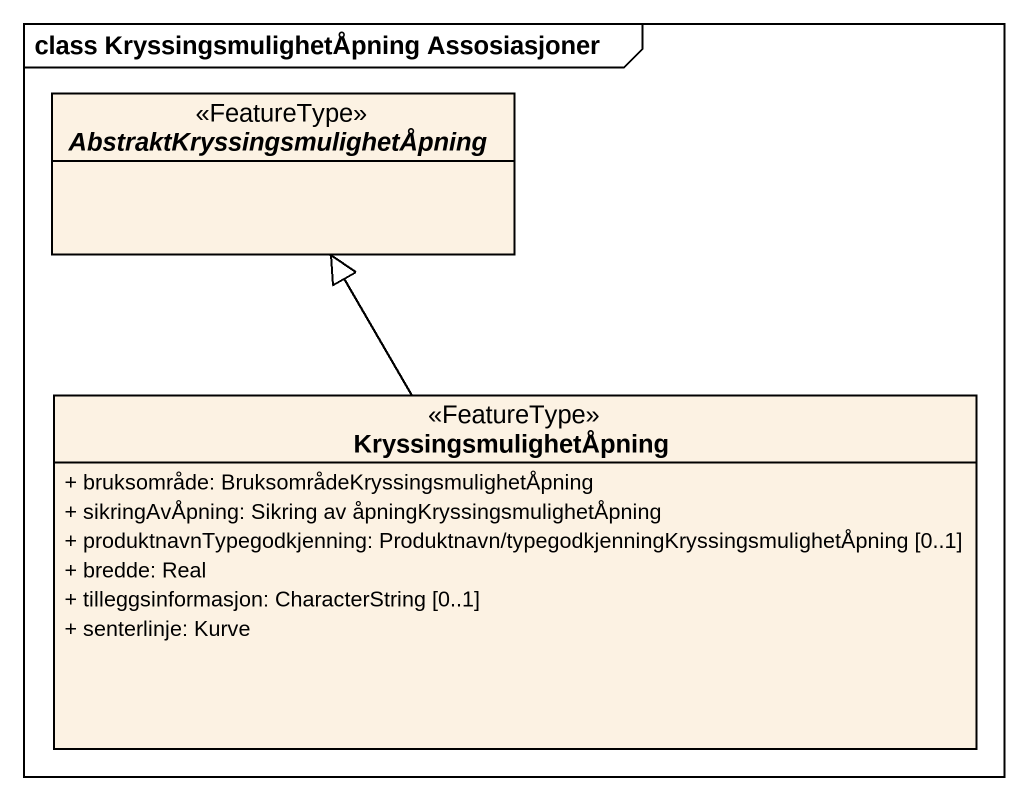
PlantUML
@startuml
mainframe class KryssingsmulighetÅpning Assosiasjoner
hide circle
hide empty members
skinparam classAttributeIconSize 0
abstract class "AbstraktKryssingsmulighetÅpning" as AbstraktKryssingsmulighetÅpn <<FeatureType>>
class KryssingsmulighetÅpning <<FeatureType>> {
  + bruksområde: BruksområdeKryssingsmulighetÅpning
  + sikringAvÅpning: Sikring av åpningKryssingsmulighetÅpning
  + produktnavnTypegodkjenning: Produktnavn/typegodkjenningKryssingsmulighetÅpning [0..1]
  + bredde: Real
  + tilleggsinformasjon: CharacterString [0..1]
  + senterlinje: Kurve
}
KryssingsmulighetÅpning -up-|> AbstraktKryssingsmulighetÅpn
@enduml
